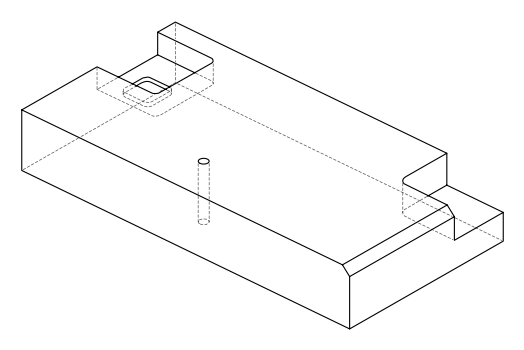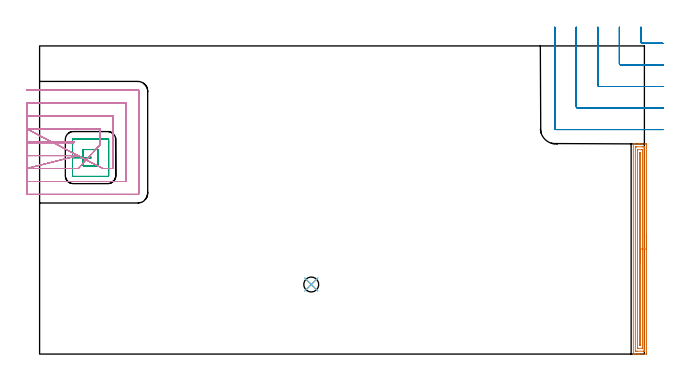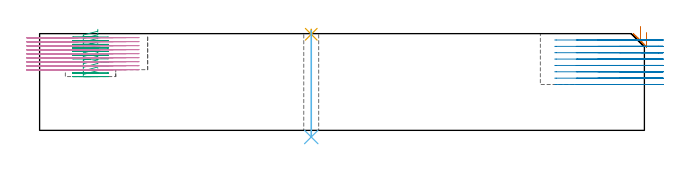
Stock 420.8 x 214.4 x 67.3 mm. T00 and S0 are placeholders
(PLAN: 6 operations, 5 tool changes, 38.5 min)
(1 AREA_MILL | FG_CHAMFER_SURFACE | UGT0205_001 | 4.86 min | 6423 mm3)
(2 MILL_CORNER_NOTCH_RECTANGULAR | CORNER_NOTCH_RECTANGULAR | UGT0201_094 | Follow Part, ap 5, ae 75% | 7.86 min | 173664 mm3)
(3 MILL_RECTANGULAR_POCKET | POCKET_RECTANGULAR_STRAIGHT | NXT0201_013 | Follow Part, ap 2.5, ae 75% | 5.13 min | 37223 mm3)
(4 MILL_SLOT | SLOT_PARTIAL_RECTANGULAR | NXT0201_011 | Follow Part, ap 3, ae 75% | 20.28 min | 127968 mm3)
(5 SPOT_DRILL | STEP1HOLE | NXT0321_9005460120000 | 0.03 min | 1 mm3)
(6 DRILL_THROUGH_HOLE_INTO_CENTER | STEP1HOLE | UGT0301_217 | 0.3 min | 5661 mm3)
(TOOL UGT0205_001 | Chamfer Mill 20 x 3 x 45 deg. | D20 FL50 Z2)
(TOOL UGT0201_094 | End mill 20 mm | D20 FL38 Z4)
(TOOL NXT0201_013 | ENDMILL 10mm | D10 FL30 Z4)
(TOOL NXT0201_011 | ENDMILL 12mm [2P460-1200-NA 1630] | D12 FL38 Z6)
(TOOL NXT0321_9005460120000 | NC Spot Drill, 142deg, 12mm, Carbide, Uncoated | D12 PA142 FL30 Z2)
(TOOL UGT0301_217 | Twist Drill 10.4 mm | D10.4 PA118 FL82 Z2)
(OP 1 AREA_MILL)
G17 G21 G94 G90
T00 M6
G54
G17 G0 G90 X422.3 Y83.1 S1061 M3
G43 Z77.3 H0
Z68.1
G94 G1 Y83.062 Z67.228 F250.
Y82.948 Z66.363
Y82.759 Z65.512
Y82.497 Z64.68
Y82.163 Z63.874
Y81.76 Z63.1
Y81.292 Z62.364
Y80.76 Z61.672
Y80.171 Z61.029
Y79.528 Z60.44
Y78.836 Z59.908
Y78.1 Z59.44
Y77.326 Z59.037
Y76.52 Z58.703
Y75.688 Z58.441
Y74.836 Z58.252
Y73.972 Z58.138
Y73.1 Z58.1
Y0.57
X422.296 Y0.265 Z58.102
X422.291 Y0.01 Z58.105
X422.031 Y0. Z58.366
X417.254 Z63.14
X416.614 Z63.783
X416.363 Z64.034
X414.581 Z65.815
X414.079 Z66.32
X413.985 Z66.414
X413.431 Z66.968
X413.138 Y0.007 Z67.254
X413.103 Y0.01 Z67.289
X413.1 Y0.125 Z67.3
Y146.075
X413.103 Y146.19 Z67.288
X413.138 Y146.193 Z67.254
X413.432 Y146.2 Z66.967
X414.079 Z66.32
X414.581 Z65.815
X416.614 Z63.784
X417.254 Z63.14
X417.697 Z62.697
X421.711 Z58.686
X422.033 Y146.198 Z58.363
X422.291 Y146.19 Z58.105
X422.299 Y145.932 Z58.099
X422.3 Y73.1 Z58.1
X420.886 Z59.514
X420.885 Y2.218 Z59.515
X420.882 Y2.086 Z59.518
X420.878 Y2.009 Z59.522
X420.863 Y2.006 Z59.537
X420.82 Y2.003 Z59.58
X420.279 Y2. Z60.121
X419.928 Z60.472
X415.822 Z64.578
X414.931 Z65.469
X414.581 Y2.003 Z65.819
X414.531 Y2.006 Z65.869
X414.522 Y2.008 Z65.878
X414.519 Y2.064 Z65.881
X414.516 Y2.152 Z65.884
X414.514 Y2.416 Z65.886
X414.515 Y143.982 Z65.885
X414.518 Y144.114 Z65.882
X414.522 Y144.191 Z65.878
X414.537 Y144.194 Z65.863
X414.581 Y144.197 Z65.819
X415.121 Y144.2 Z65.279
X415.472 Z64.928
X419.578 Z60.822
X420.469 Z59.931
X420.82 Y144.197 Z59.58
X420.869 Y144.194 Z59.531
X420.878 Y144.192 Z59.522
X420.881 Y144.136 Z59.519
X420.884 Y144.048 Z59.516
X420.886 Y143.916 Z59.514
Y143.85
Y73.1
X419.472 Z60.928
X419.471 Y4.586 Z60.929
X419.469 Y4.13 Z60.931
X419.467 Y4.023 Z60.933
X419.466 Y4.016 Z60.934
X419.452 Y4.01 Z60.948
X419.384 Y4.004 Z61.016
X419.297 Y4.001 Z61.103
X416.363 Z64.037
X416.233 Y4.003 Z64.167
X415.973 Y4.01 Z64.427
X415.934 Y4.017 Z64.466
X415.932 Y4.031 Z64.468
X415.93 Y4.068 Z64.47
X415.929 Y4.13 Z64.471
Y141.614
X415.931 Y142.07 Z64.469
X415.933 Y142.177 Z64.467
X415.934 Y142.184 Z64.466
X415.948 Y142.19 Z64.452
X416.016 Y142.195 Z64.384
X416.103 Y142.199 Z64.297
X419.037 Z61.363
X419.167 Y142.197 Z61.233
X419.427 Y142.19 Z60.973
X419.466 Y142.183 Z60.934
X419.468 Y142.169 Z60.932
X419.47 Y142.132 Z60.93
X419.471 Y142.07 Z60.929
X419.472 Y73.1 Z60.928
X418.057 Z62.343
Y6.8
X418.051 Y6.087 Z62.349
X418.048 Y6.007 Z62.352
X417.351 Y6.01 Z63.049
X417.343 Y6.711 Z63.057
Y6.8
Y139.4
X417.349 Y140.113 Z63.051
X417.352 Y140.193 Z63.048
X418.049 Y140.19 Z62.351
X418.057 Y139.489 Z62.343
Y139.4
Y73.1
Y72.228 Z62.381
Y71.364 Z62.495
Y70.512 Z62.683
Y69.68 Z62.946
Y68.874 Z63.28
Y68.1 Z63.682
Y67.364 Z64.151
Y66.672 Z64.682
Y66.029 Z65.272
Y65.44 Z65.915
Y64.908 Z66.607
Y64.44 Z67.343
Y64.037 Z68.116
Y63.703 Z68.922
Y63.441 Z69.754
Y63.252 Z70.606
Y63.138 Z71.471
Y63.1 Z72.343
G0 Z77.3
M5
M2
(OP 2 MILL_CORNER_NOTCH_RECTANGULAR)
G17 G21 G94 G90
T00 M6
G54
G17 G0 G90 X418.4 Y227.4 S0 M3
G43 Z77.3 H0
Z62.875
G94 G1 Y224.4 F250.
Y217.194 F500.
G3 X419.394 Y216.2 R1.
G1 X430.637
X433.637 F250.
G0 Z77.3
X403.4 Y227.4
Z62.875
G1 Y224.4
Y202.195 F500.
G3 X404.395 Y201.2 R1.
G1 X430.8
X433.8 F250.
G0 Z77.3
X388.4 Y227.4
Z62.875
G1 Y224.4
Y187.195 F500.
G3 X389.395 Y186.2 R1.
G1 X430.8
X433.8 F250.
G0 Z77.3
X373.4 Y227.4
Z62.875
G1 Y224.4
Y172.195 F500.
G3 X374.395 Y171.2 R1.
G1 X430.8
X433.8 F250.
G0 Z77.3
X358.4 Y227.4
Z62.875
G1 Y224.4
Y157.195 F500.
G3 X359.395 Y156.2 R1.
G1 X430.8
X433.8 F250.
G0 Z77.3
X418.4 Y227.4
Z58.45
G1 Y224.4
Y217.194 F500.
G3 X419.394 Y216.2 R1.
G1 X430.637
X433.637 F250.
G0 Z77.3
X403.4 Y227.4
Z58.45
G1 Y224.4
Y202.195 F500.
G3 X404.395 Y201.2 R1.
G1 X430.8
X433.8 F250.
G0 Z77.3
X388.4 Y227.4
Z58.45
G1 Y224.4
Y187.195 F500.
G3 X389.395 Y186.2 R1.
G1 X430.8
X433.8 F250.
G0 Z77.3
X373.4 Y227.4
Z58.45
G1 Y224.4
Y172.195 F500.
G3 X374.395 Y171.2 R1.
G1 X430.8
X433.8 F250.
G0 Z77.3
X358.4 Y227.4
Z58.45
G1 Y224.4
Y157.195 F500.
G3 X359.395 Y156.2 R1.
G1 X430.8
X433.8 F250.
G0 Z77.3
X418.4 Y227.4
Z54.025
G1 Y224.4
Y217.194 F500.
G3 X419.394 Y216.2 R1.
G1 X430.637
X433.637 F250.
G0 Z77.3
X403.4 Y227.4
Z54.025
G1 Y224.4
Y202.195 F500.
G3 X404.395 Y201.2 R1.
G1 X430.8
X433.8 F250.
G0 Z77.3
X388.4 Y227.4
Z54.025
G1 Y224.4
Y187.195 F500.
G3 X389.395 Y186.2 R1.
G1 X430.8
X433.8 F250.
G0 Z77.3
X373.4 Y227.4
Z54.025
G1 Y224.4
Y172.195 F500.
G3 X374.395 Y171.2 R1.
G1 X430.8
X433.8 F250.
G0 Z77.3
X358.4 Y227.4
Z54.025
G1 Y224.4
Y157.195 F500.
G3 X359.395 Y156.2 R1.
G1 X430.8
X433.8 F250.
G0 Z77.3
X418.4 Y227.4
Z49.6
G1 Y224.4
Y217.194 F500.
G3 X419.394 Y216.2 R1.
G1 X430.637
X433.637 F250.
G0 Z77.3
X403.4 Y227.4
Z49.6
G1 Y224.4
Y202.195 F500.
G3 X404.395 Y201.2 R1.
G1 X430.8
X433.8 F250.
G0 Z77.3
X388.4 Y227.4
Z49.6
G1 Y224.4
Y187.195 F500.
G3 X389.395 Y186.2 R1.
G1 X430.8
X433.8 F250.
G0 Z77.3
X373.4 Y227.4
Z49.6
G1 Y224.4
Y172.195 F500.
G3 X374.395 Y171.2 R1.
G1 X430.8
X433.8 F250.
G0 Z77.3
X358.4 Y227.4
Z49.6
G1 Y224.4
Y157.195 F500.
G3 X359.395 Y156.2 R1.
G1 X430.8
X433.8 F250.
G0 Z77.3
X418.4 Y227.4
Z45.175
G1 Y224.4
Y217.194 F500.
G3 X419.394 Y216.2 R1.
G1 X430.637
X433.637 F250.
G0 Z77.3
X403.4 Y227.4
Z45.175
G1 Y224.4
Y202.195 F500.
G3 X404.395 Y201.2 R1.
G1 X430.8
X433.8 F250.
G0 Z77.3
X388.4 Y227.4
Z45.175
G1 Y224.4
Y187.195 F500.
G3 X389.395 Y186.2 R1.
G1 X430.8
X433.8 F250.
G0 Z77.3
X373.4 Y227.4
Z45.175
G1 Y224.4
Y172.195 F500.
G3 X374.395 Y171.2 R1.
G1 X430.8
X433.8 F250.
G0 Z77.3
X358.4 Y227.4
Z45.175
G1 Y224.4
Y157.195 F500.
G3 X359.395 Y156.2 R1.
G1 X430.8
X433.8 F250.
G0 Z77.3
X418.4 Y227.4
Z40.75
G1 Y224.4
Y217.194 F500.
G3 X419.394 Y216.2 R1.
G1 X430.637
X433.637 F250.
G0 Z77.3
X403.4 Y227.4
Z40.75
G1 Y224.4
Y202.195 F500.
G3 X404.395 Y201.2 R1.
G1 X430.8
X433.8 F250.
G0 Z77.3
X388.4 Y227.4
Z40.75
G1 Y224.4
Y187.195 F500.
G3 X389.395 Y186.2 R1.
G1 X430.8
X433.8 F250.
G0 Z77.3
X373.4 Y227.4
Z40.75
G1 Y224.4
Y172.195 F500.
G3 X374.395 Y171.2 R1.
G1 X430.8
X433.8 F250.
G0 Z77.3
X358.4 Y227.4
Z40.75
G1 Y224.4
Y157.195 F500.
G3 X359.395 Y156.2 R1.
G1 X430.8
X433.8 F250.
G0 Z77.3
X418.4 Y227.4
Z36.325
G1 Y224.4
Y217.194 F500.
G3 X419.394 Y216.2 R1.
G1 X430.637
X433.637 F250.
G0 Z77.3
X403.4 Y227.4
Z36.325
G1 Y224.4
Y202.195 F500.
G3 X404.395 Y201.2 R1.
G1 X430.8
X433.8 F250.
G0 Z77.3
X388.4 Y227.4
Z36.325
G1 Y224.4
Y187.195 F500.
G3 X389.395 Y186.2 R1.
G1 X430.8
X433.8 F250.
G0 Z77.3
X373.4 Y227.4
Z36.325
G1 Y224.4
Y172.195 F500.
G3 X374.395 Y171.2 R1.
G1 X430.8
X433.8 F250.
G0 Z77.3
X358.4 Y227.4
Z36.325
G1 Y224.4
Y157.195 F500.
G3 X359.395 Y156.2 R1.
G1 X430.8
X433.8 F250.
G0 Z77.3
X418.4 Y227.4
Z31.9
G1 Y224.4
Y217.194 F500.
G3 X419.394 Y216.2 R1.
G1 X430.637
X433.637 F250.
G0 Z77.3
X403.4 Y227.4
Z31.9
G1 Y224.4
Y202.195 F500.
G3 X404.395 Y201.2 R1.
G1 X430.8
X433.8 F250.
G0 Z77.3
X388.4 Y227.4
Z31.9
G1 Y224.4
Y187.195 F500.
G3 X389.395 Y186.2 R1.
G1 X430.8
X433.8 F250.
G0 Z77.3
X373.4 Y227.4
Z31.9
G1 Y224.4
Y172.195 F500.
G3 X374.395 Y171.2 R1.
G1 X430.8
X433.8 F250.
G0 Z77.3
X358.4 Y227.4
Z31.9
G1 Y224.4
Y157.195 F500.
G3 X359.395 Y156.2 R1.
G1 X430.8
X433.8 F250.
G0 Z77.3
M5
M2
(OP 3 MILL_RECTANGULAR_POCKET)
G17 G21 G94 G90
T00 M6
G54
G17 G0 G90 X40.5 Y137.505 S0 M3
G43 Z77.3 H0
Z70.3
G94 G1 Y142.3 Z69.015 F250.
X30.4 Z66.309
Y136.7 Z64.808
X35.4
Y136.1 F500.
X35.5
Y137.3
X35.4
Y136.7
X30.4
Y131.1
X40.5
Y142.3
X30.4
Y136.7
X22.9
Y124.1
G3 X23.4 Y123.6 R0.5
G1 X47.5
G3 X48. Y124.1 R0.5
G1 Y149.3
G3 X47.5 Y149.8 R0.5
G1 X23.4
G3 X22.9 Y149.3 R0.5
G1 Y136.7
Y135.7
G0 X40.5 Y137.505 Z67.808
G1 Y142.3 Z66.523 F250.
X30.4 Z63.817
Y136.7 Z62.317
X35.4
Y136.1 F500.
X35.5
Y137.3
X35.4
Y136.7
X30.4
Y131.1
X40.5
Y142.3
X30.4
Y136.7
X22.9
Y124.1
G3 X23.4 Y123.6 R0.5
G1 X47.5
G3 X48. Y124.1 R0.5
G1 Y149.3
G3 X47.5 Y149.8 R0.5
G1 X23.4
G3 X22.9 Y149.3 R0.5
G1 Y136.7
Y135.7
G0 X40.5 Y137.505 Z65.317
G1 Y142.3 Z64.032 F250.
X30.4 Z61.325
Y136.7 Z59.825
X35.4
Y136.1 F500.
X35.5
Y137.3
X35.4
Y136.7
X30.4
Y131.1
X40.5
Y142.3
X30.4
Y136.7
X22.9
Y124.1
G3 X23.4 Y123.6 R0.5
G1 X47.5
G3 X48. Y124.1 R0.5
G1 Y149.3
G3 X47.5 Y149.8 R0.5
G1 X23.4
G3 X22.9 Y149.3 R0.5
G1 Y136.7
Y135.7
G0 X40.5 Y137.505 Z62.825
G1 Y142.3 Z61.54 F250.
X30.4 Z58.834
Y136.7 Z57.333
X35.4
Y136.1 F500.
X35.5
Y137.3
X35.4
Y136.7
X30.4
Y131.1
X40.5
Y142.3
X30.4
Y136.7
X22.9
Y124.1
G3 X23.4 Y123.6 R0.5
G1 X47.5
G3 X48. Y124.1 R0.5
G1 Y149.3
G3 X47.5 Y149.8 R0.5
G1 X23.4
G3 X22.9 Y149.3 R0.5
G1 Y136.7
Y135.7
G0 X40.5 Y137.505 Z60.333
G1 Y142.3 Z59.048 F250.
X30.4 Z56.342
Y136.7 Z54.842
X35.4
Y136.1 F500.
X35.5
Y137.3
X35.4
Y136.7
X30.4
Y131.1
X40.5
Y142.3
X30.4
Y136.7
X22.9
Y124.1
G3 X23.4 Y123.6 R0.5
G1 X47.5
G3 X48. Y124.1 R0.5
G1 Y149.3
G3 X47.5 Y149.8 R0.5
G1 X23.4
G3 X22.9 Y149.3 R0.5
G1 Y136.7
Y135.7
G0 X40.5 Y137.505 Z57.842
G1 Y142.3 Z56.557 F250.
X30.4 Z53.85
Y136.7 Z52.35
X35.4
Y136.1 F500.
X35.5
Y137.3
X35.4
Y136.7
X30.4
Y131.1
X40.5
Y142.3
X30.4
Y136.7
X22.9
Y124.1
G3 X23.4 Y123.6 R0.5
G1 X47.5
G3 X48. Y124.1 R0.5
G1 Y149.3
G3 X47.5 Y149.8 R0.5
G1 X23.4
G3 X22.9 Y149.3 R0.5
G1 Y136.7
Y135.7
G0 X40.5 Y137.505 Z55.35
G1 Y142.3 Z54.065 F250.
X30.4 Z51.359
Y136.7 Z49.858
X35.4
Y136.1 F500.
X35.5
Y137.3
X35.4
Y136.7
X30.4
Y131.1
X40.5
Y142.3
X30.4
Y136.7
X22.9
Y124.1
G3 X23.4 Y123.6 R0.5
G1 X47.5
G3 X48. Y124.1 R0.5
G1 Y149.3
G3 X47.5 Y149.8 R0.5
G1 X23.4
G3 X22.9 Y149.3 R0.5
G1 Y136.7
Y135.7
G0 X40.5 Y137.505 Z52.858
G1 Y142.3 Z51.573 F250.
X30.4 Z48.867
Y136.7 Z47.367
X35.4
Y136.1 F500.
X35.5
Y137.3
X35.4
Y136.7
X30.4
Y131.1
X40.5
Y142.3
X30.4
Y136.7
X22.9
Y124.1
G3 X23.4 Y123.6 R0.5
G1 X47.5
G3 X48. Y124.1 R0.5
G1 Y149.3
G3 X47.5 Y149.8 R0.5
G1 X23.4
G3 X22.9 Y149.3 R0.5
G1 Y136.7
Y135.7
G0 X40.5 Y137.505 Z50.367
G1 Y142.3 Z49.082 F250.
X30.4 Z46.375
Y136.7 Z44.875
X35.4
Y136.1 F500.
X35.5
Y137.3
X35.4
Y136.7
X30.4
Y131.1
X40.5
Y142.3
X30.4
Y136.7
X22.9
Y124.1
G3 X23.4 Y123.6 R0.5
G1 X47.5
G3 X48. Y124.1 R0.5
G1 Y149.3
G3 X47.5 Y149.8 R0.5
G1 X23.4
G3 X22.9 Y149.3 R0.5
G1 Y136.7
Y135.7
G0 X40.5 Y137.505 Z47.875
G1 Y142.3 Z46.59 F250.
X30.4 Z43.884
Y136.7 Z42.383
X35.4
Y136.1 F500.
X35.5
Y137.3
X35.4
Y136.7
X30.4
Y131.1
X40.5
Y142.3
X30.4
Y136.7
X22.9
Y124.1
G3 X23.4 Y123.6 R0.5
G1 X47.5
G3 X48. Y124.1 R0.5
G1 Y149.3
G3 X47.5 Y149.8 R0.5
G1 X23.4
G3 X22.9 Y149.3 R0.5
G1 Y136.7
Y135.7
G0 X40.5 Y137.505 Z45.383
G1 Y142.3 Z44.098 F250.
X30.4 Z41.392
Y136.7 Z39.892
X35.4
Y136.1 F500.
X35.5
Y137.3
X35.4
Y136.7
X30.4
Y131.1
X40.5
Y142.3
X30.4
Y136.7
X22.9
Y124.1
G3 X23.4 Y123.6 R0.5
G1 X47.5
G3 X48. Y124.1 R0.5
G1 Y149.3
G3 X47.5 Y149.8 R0.5
G1 X23.4
G3 X22.9 Y149.3 R0.5
G1 Y136.7
Y135.7
G0 X40.5 Y137.505 Z42.892
G1 Y142.3 Z41.607 F250.
X30.4 Z38.901
Y136.7 Z37.4
X35.4
Y136.1 F500.
X35.5
Y137.3
X35.4
Y136.7
X30.4
Y131.1
X40.5
Y142.3
X30.4
Y136.7
X22.9
Y124.1
G3 X23.4 Y123.6 R0.5
G1 X47.5
G3 X48. Y124.1 R0.5
G1 Y149.3
G3 X47.5 Y149.8 R0.5
G1 X23.4
G3 X22.9 Y149.3 R0.5
G1 Y136.7
Y135.7
G0 Z77.3
M5
M2
(OP 4 MILL_SLOT)
G17 G21 G94 G90
T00 M6
G54
G17 G0 G90 X-9. Y147.1 S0 M3
G43 Z77.3 H1
Z64.511
G94 G1 X-6. F250.
X23.9 F500.
Y147.7
X-6.
X-9. F250.
Y138.1
X-6.
X23.9 F500.
X26.9 F250.
X-9. Y129.1 F500.
X-6. F250.
X23.9 F500.
X26.9 F250.
X42.2 Y145.8 F500.
Y148.8 F250.
Y156.7 F500.
X-6.
X-9. F250.
X44. Y129.1 F500.
X47. F250.
X51.2 F500.
Y165.7
X-6.
X-9. F250.
Y120.1
X-6.
X60.2 F500.
Y174.7
X-6.
X-9. F250.
Y111.1
X-6.
X68.3 F500.
G3 X69.2 Y112. R0.9
G1 Y182.8
G3 X68.3 Y183.7 R0.9
G1 X-6.
X-9. F250.
G0 Y147.1 Z61.722
G1 X-6.
X23.9 F500.
Y147.7
X-6.
X-9. F250.
Y138.1
X-6.
X23.9 F500.
X26.9 F250.
X-9. Y129.1 F500.
X-6. F250.
X23.9 F500.
X26.9 F250.
X42.2 Y145.8 F500.
Y148.8 F250.
Y156.7 F500.
X-6.
X-9. F250.
X44. Y129.1 F500.
X47. F250.
X51.2 F500.
Y165.7
X-6.
X-9. F250.
Y120.1
X-6.
X60.2 F500.
Y174.7
X-6.
X-9. F250.
Y111.1
X-6.
X68.3 F500.
G3 X69.2 Y112. R0.9
G1 Y182.8
G3 X68.3 Y183.7 R0.9
G1 X-6.
X-9. F250.
G0 Y147.1 Z58.933
G1 X-6.
X23.9 F500.
Y147.7
X-6.
X-9. F250.
Y138.1
X-6.
X23.9 F500.
X26.9 F250.
X-9. Y129.1 F500.
X-6. F250.
X23.9 F500.
X26.9 F250.
X42.2 Y145.8 F500.
Y148.8 F250.
Y156.7 F500.
X-6.
X-9. F250.
X44. Y129.1 F500.
X47. F250.
X51.2 F500.
Y165.7
X-6.
X-9. F250.
Y120.1
X-6.
X60.2 F500.
Y174.7
X-6.
X-9. F250.
Y111.1
X-6.
X68.3 F500.
G3 X69.2 Y112. R0.9
G1 Y182.8
G3 X68.3 Y183.7 R0.9
G1 X-6.
X-9. F250.
G0 Y147.1 Z56.144
G1 X-6.
X23.9 F500.
Y147.7
X-6.
X-9. F250.
Y138.1
X-6.
X23.9 F500.
X26.9 F250.
X-9. Y129.1 F500.
X-6. F250.
X23.9 F500.
X26.9 F250.
X42.2 Y145.8 F500.
Y148.8 F250.
Y156.7 F500.
X-6.
X-9. F250.
X44. Y129.1 F500.
X47. F250.
X51.2 F500.
Y165.7
X-6.
X-9. F250.
Y120.1
X-6.
X60.2 F500.
Y174.7
X-6.
X-9. F250.
Y111.1
X-6.
X68.3 F500.
G3 X69.2 Y112. R0.9
G1 Y182.8
G3 X68.3 Y183.7 R0.9
G1 X-6.
X-9. F250.
G0 Y147.1 Z53.356
G1 X-6.
X23.9 F500.
Y147.7
X-6.
X-9. F250.
Y138.1
X-6.
X23.9 F500.
X26.9 F250.
X-9. Y129.1 F500.
X-6. F250.
X23.9 F500.
X26.9 F250.
X42.2 Y145.8 F500.
Y148.8 F250.
Y156.7 F500.
X-6.
X-9. F250.
X44. Y129.1 F500.
X47. F250.
X51.2 F500.
Y165.7
X-6.
X-9. F250.
Y120.1
X-6.
X60.2 F500.
Y174.7
X-6.
X-9. F250.
Y111.1
X-6.
X68.3 F500.
G3 X69.2 Y112. R0.9
G1 Y182.8
G3 X68.3 Y183.7 R0.9
G1 X-6.
X-9. F250.
G0 Y147.1 Z50.567
G1 X-6.
X23.9 F500.
Y147.7
X-6.
X-9. F250.
Y138.1
X-6.
X23.9 F500.
X26.9 F250.
X-9. Y129.1 F500.
X-6. F250.
X23.9 F500.
X26.9 F250.
X42.2 Y145.8 F500.
Y148.8 F250.
Y156.7 F500.
X-6.
X-9. F250.
X44. Y129.1 F500.
X47. F250.
X51.2 F500.
Y165.7
X-6.
X-9. F250.
Y120.1
X-6.
X60.2 F500.
Y174.7
X-6.
X-9. F250.
Y111.1
X-6.
X68.3 F500.
G3 X69.2 Y112. R0.9
G1 Y182.8
G3 X68.3 Y183.7 R0.9
G1 X-6.
X-9. F250.
G0 Y147.1 Z47.778
G1 X-6.
X23.9 F500.
Y147.7
X-6.
X-9. F250.
Y138.1
X-6.
X23.9 F500.
X26.9 F250.
X-9. Y129.1 F500.
X-6. F250.
X23.9 F500.
X26.9 F250.
X42.2 Y145.8 F500.
Y148.8 F250.
Y156.7 F500.
X-6.
X-9. F250.
X44. Y129.1 F500.
X47. F250.
X51.2 F500.
Y165.7
X-6.
X-9. F250.
Y120.1
X-6.
X60.2 F500.
Y174.7
X-6.
X-9. F250.
Y111.1
X-6.
X68.3 F500.
G3 X69.2 Y112. R0.9
G1 Y182.8
G3 X68.3 Y183.7 R0.9
G1 X-6.
X-9. F250.
G0 Y147.1 Z44.989
G1 X-6.
X23.9 F500.
Y147.7
X-6.
X-9. F250.
Y138.1
X-6.
X23.9 F500.
X26.9 F250.
X-9. Y129.1 F500.
X-6. F250.
X23.9 F500.
X26.9 F250.
X42.2 Y145.8 F500.
Y148.8 F250.
Y156.7 F500.
X-6.
X-9. F250.
X44. Y129.1 F500.
X47. F250.
X51.2 F500.
Y165.7
X-6.
X-9. F250.
Y120.1
X-6.
X60.2 F500.
Y174.7
X-6.
X-9. F250.
Y111.1
X-6.
X68.3 F500.
G3 X69.2 Y112. R0.9
G1 Y182.8
G3 X68.3 Y183.7 R0.9
G1 X-6.
X-9. F250.
G0 Y147.1 Z42.2
G1 X-6.
X23.9 F500.
Y147.7
X-6.
X-9. F250.
Y138.1
X-6.
X23.9 F500.
X26.9 F250.
X-9. Y129.1 F500.
X-6. F250.
X23.9 F500.
X26.9 F250.
X42.2 Y145.8 F500.
Y148.8 F250.
Y156.7 F500.
X-6.
X-9. F250.
X44. Y129.1 F500.
X47. F250.
X51.2 F500.
Y165.7
X-6.
X-9. F250.
Y120.1
X-6.
X60.2 F500.
Y174.7
X-6.
X-9. F250.
Y111.1
X-6.
X68.3 F500.
G3 X69.2 Y112. R0.9
G1 Y182.8
G3 X68.3 Y183.7 R0.9
G1 X-6.
X-9. F250.
G0 Z77.3
M5
M2
(OP 5 SPOT_DRILL)
G17 G21 G94 G90
T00 M6
G54
G17 G0 G90 X189. Y48.4 S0 M3
G43 Z77.3 H0
G94 G81 G98 Z66.852 F250. R70.3
G80
M5
M2
(OP 6 DRILL_THROUGH_HOLE_INTO_CENTER)
G17 G21 G94 G90
T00 M6
G54
G17 G0 G90 X189. Y48.4 S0 M3
G43 Z77.3 H0
G94 G73 G98 Z-4.624 F250. Q10.275 R69.3
G80
M5
M2
